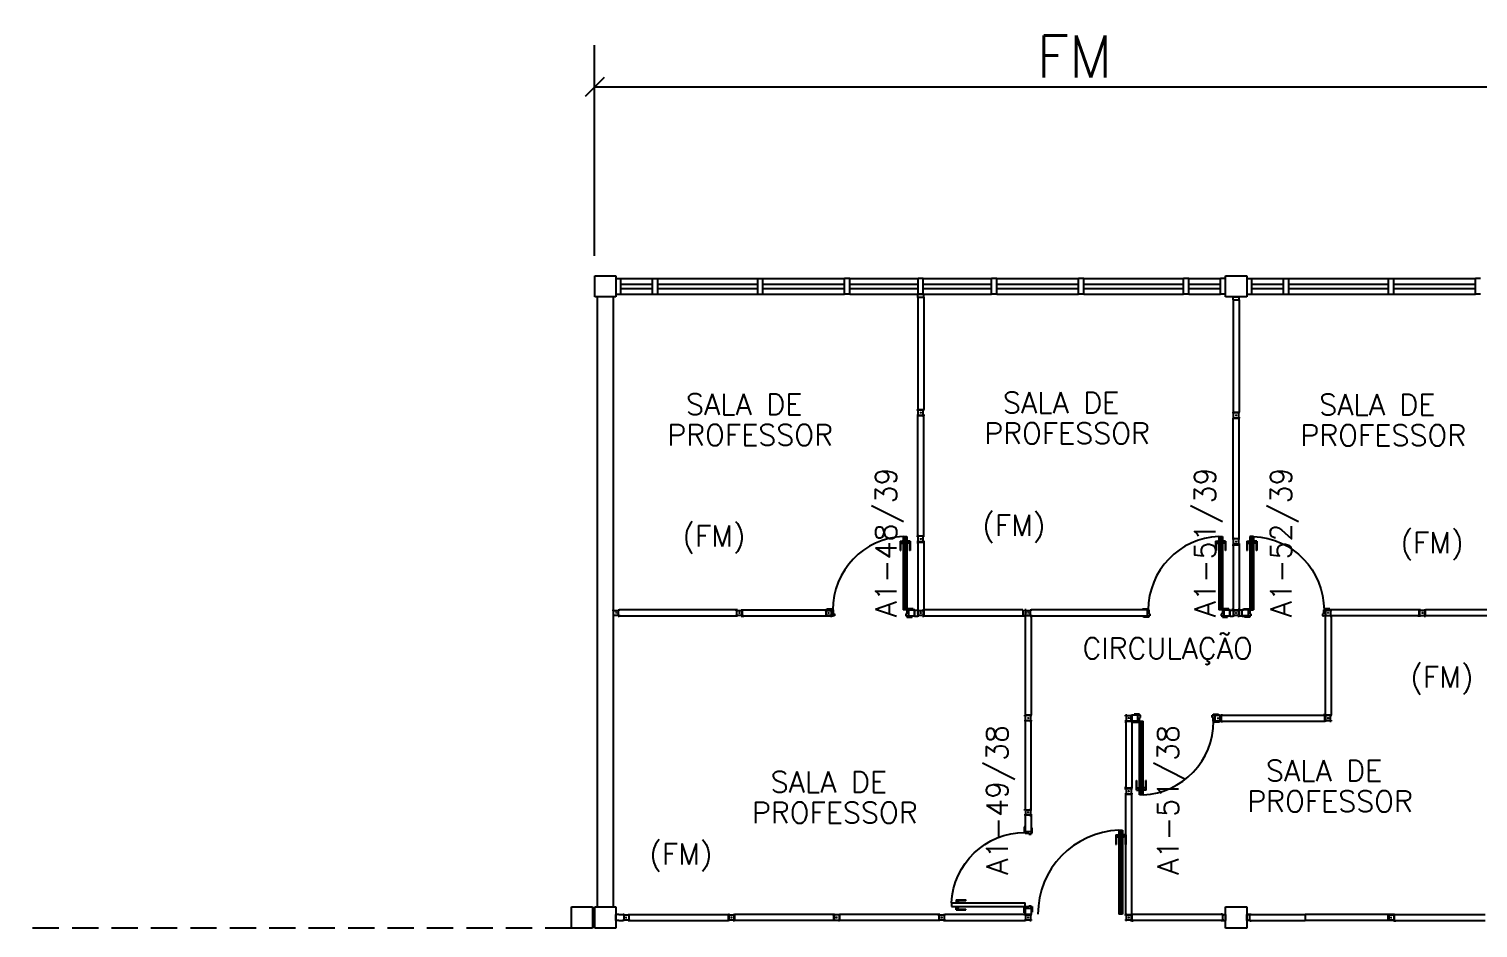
# Model space of a CAD drawing. Header units: millimetres. Extents: x 4436 to 4619, y 1272 to 1428.
# Drawn here: x 4475.54 to 4489.32, y 1307.7 to 1316.25 of the extents above; entities that cross this region are included whole.
import ezdxf

# ---------------------------------------------------------------- set-up
doc = ezdxf.new("R2010")
doc.units = ezdxf.units.MM
doc.linetypes.add('HIDDEN', pattern=[0.375, 0.25, -0.125])
for name, color, linetype in [('ALV', 2, 'Continuous'), ('ALVV', 1, 'Continuous'), ('DIV', 2, 'Continuous'), ('DIV2', 2, 'Continuous'), ('DIVC', 2, 'Continuous'), ('ENDEREÇO', 2, 'Continuous'), ('ESTR', 3, 'Continuous'), ('JANELA', 1, 'Continuous'), ('MACANETA', 2, 'Continuous'), ('PORTA', 2, 'Continuous'), ('PROJ', 1, 'HIDDEN'), ('TEXTO', 2, 'Continuous'), ('TXT CENTRO DE CUSTO', 2, 'Continuous')]:
    doc.layers.add(name, color=color, linetype=linetype)
doc.styles.add('1-200', font='simplex.shx', dxfattribs={"height": 0.4})
doc.styles.add('UNB1-100', font='simplex.shx', dxfattribs={"height": 0.2})
doc.dimstyles.new('1-200', dxfattribs={"dimtxt": 0.4, "dimasz": 0.18, "dimexe": 0.4, "dimexo": 0.2, "dimgap": 0.09, "dimtad": 1, "dimdec": 4, "dimzin": 0, "dimdsep": 46, "dimtxsty": '1-200', "dimblk": 'OBLIQUE', "dimcen": 0.09, "dimclrd": 1, "dimclre": 1, "dimclrt": 256, "dimadec": 0, "dimazin": 0, "dimtfac": 1, "dimtdec": 4, "dimtix": 1, "dimtofl": 0, "dimtmove": 0, "dimatfit": 3, "dimldrblk": 'OBLIQUE', "dimfxl": 0.18, "dimtolj": 1, "dimtzin": 0, "dimarcsym": 0})

# ---------------------------------------------------------------- blocks, each defined once
blk = doc.blocks.new('IMTT')
for p, q in [((-0.005, 0), (0.005, 0)), ((0.029, 0.029), (0, 0.029)), ((0, -0.028), (0, 0.029)), ((0.029, -0.028), (0, -0.028))]:
    blk.add_line(p, q)
blk = doc.blocks.new('DOOR70')
at = {"layer": 'MACANETA', "color": 1}
for p, q in [((-0.015, -0.565), (-0.01, -0.565)), ((-0.015, -0.655), (-0.015, -0.565)), ((-0.015, -0.655), (0.012, -0.655)), ((-0.01, -0.655), (-0.01, -0.565)), ((-0.01, -0.635), (0.012, -0.635)), ((0.012, -0.663), (0.012, -0.628)), ((0.012, -0.628), (0.015, -0.628)), ((0.012, -0.663), (0.015, -0.663)), ((0.053, -0.628), (0.05, -0.628)), ((0.053, -0.663), (0.05, -0.663)), ((0.053, -0.663), (0.053, -0.628)), ((0.075, -0.635), (0.053, -0.635)), ((0.08, -0.655), (0.053, -0.655)), ((0.08, -0.565), (0.075, -0.565)), ((0.075, -0.655), (0.075, -0.565)), ((0.08, -0.655), (0.08, -0.565))]:
    blk.add_line(p, q, dxfattribs=at)
at = {"layer": 'PORTA'}
for p, q in [((0.015, -0.7), (0.015, 0)), ((0.015, 0), (0.05, 0)), ((0.05, -0.7), (0.05, 0)), ((0.05, -0.7), (0.015, -0.7))]:
    blk.add_line(p, q, dxfattribs=at)
at = {"layer": 'PORTA', "color": 1}
blk.add_arc((0.02, 0), 0.7, 272.4563, 0, dxfattribs=at)
blk = doc.blocks.new('DOOR80')
at = {"layer": 'MACANETA', "color": 1}
for p, q in [((-0.015, -0.665), (-0.01, -0.665)), ((-0.015, -0.755), (-0.015, -0.665)), ((-0.01, -0.755), (-0.01, -0.665)), ((0.08, -0.665), (0.075, -0.665)), ((0.075, -0.755), (0.075, -0.665)), ((0.08, -0.755), (0.08, -0.665)), ((-0.015, -0.755), (0.012, -0.755)), ((-0.01, -0.735), (0.012, -0.735)), ((0.012, -0.763), (0.012, -0.728)), ((0.012, -0.728), (0.015, -0.728)), ((0.012, -0.763), (0.015, -0.763)), ((0.053, -0.728), (0.05, -0.728)), ((0.053, -0.763), (0.05, -0.763)), ((0.053, -0.763), (0.053, -0.728)), ((0.075, -0.735), (0.053, -0.735)), ((0.08, -0.755), (0.053, -0.755))]:
    blk.add_line(p, q, dxfattribs=at)
at = {"layer": 'PORTA'}
for p, q in [((0.015, -0.8), (0.015, 0)), ((0.015, 0), (0.05, 0)), ((0.05, -0.8), (0.05, 0)), ((0.05, -0.8), (0.015, -0.8))]:
    blk.add_line(p, q, dxfattribs=at)
at = {"layer": 'PORTA', "color": 1}
blk.add_arc((0.02, 0), 0.8, 272.1491, 0, dxfattribs=at)
blk = doc.blocks.new('DIV12')
for p, q in [((-0.0051, 0), (0.0051, 0)), ((0, -0.0051), (0, 0.0051)), ((0.0285, 0.0285), (1.1715, 0.0285)), ((0.0285, -0.0285), (0.0285, 0.0285)), ((1.1715, -0.0285), (1.1715, 0.0285)), ((1.1949, 0), (1.2051, 0)), ((1.2, -0.0051), (1.2, 0.0051)), ((0.0285, -0.0285), (1.1715, -0.0285))]:
    blk.add_line(p, q)
blk = doc.blocks.new('DIV10')
for p, q in [((-0.0051, 0), (0.0051, 0)), ((0, -0.0051), (0, 0.0051)), ((0.0285, 0.0285), (0.9715, 0.0285)), ((0.0285, -0.0285), (0.0285, 0.0285)), ((0.9715, -0.0285), (0.9715, 0.0285)), ((0.9949, 0), (1.0051, 0)), ((1, -0.0051), (1, 0.0051)), ((0.0285, -0.0285), (0.9715, -0.0285))]:
    blk.add_line(p, q)
blk = doc.blocks.new('MTT')
for p, q in [((-0.029, 0.018), (-0.029, 0.029)), ((-0.019, 0.029), (-0.029, 0.029)), ((-0.024, 0.018), (-0.029, 0.018)), ((-0.024, 0.018), (-0.024, -0.019)), ((-0.019, 0.024), (-0.019, 0.029)), ((-0.019, 0.024), (0.018, 0.024)), ((-0.005, 0), (0.005, 0)), ((0, -0.005), (0, 0.005)), ((0.018, 0.024), (0.018, 0.029)), ((0.018, 0.029), (0.029, 0.029)), ((0.024, 0.018), (0.029, 0.018)), ((0.024, 0.018), (0.024, -0.019)), ((0.029, 0.018), (0.029, 0.029)), ((-0.029, -0.019), (-0.024, -0.019)), ((-0.029, -0.019), (-0.029, -0.029)), ((-0.019, -0.029), (-0.029, -0.029)), ((0.018, -0.024), (-0.019, -0.024)), ((-0.019, -0.024), (-0.019, -0.029)), ((0.018, -0.024), (0.018, -0.029)), ((0.018, -0.029), (0.029, -0.029)), ((0.029, -0.019), (0.024, -0.019)), ((0.029, -0.019), (0.029, -0.029))]:
    blk.add_line(p, q)
blk = doc.blocks.new('DIV11')
blk.add_blockref('DIV10', (0, 0))
blk = doc.blocks.new('DIV123')
for p, q in [((0.0051, 1.125), (-0.0051, 1.125)), ((0, 1.1199), (0, 1.1301)), ((-0.0285, 0.0285), (-0.0285, 1.0965)), ((0.0285, 1.0965), (-0.0285, 1.0965)), ((0.0285, 0.0285), (0.0285, 1.0965)), ((0.0285, 0.0285), (-0.0285, 0.0285)), ((0.0051, 0), (-0.0051, 0)), ((0, -0.0051), (0, 0.0051))]:
    blk.add_line(p, q)
blk = doc.blocks.new('PD10')
at = {"layer": 'ALVV', "color": 2}
for p, q in [((-1.005, 0), (-0.995, 0)), ((-1, -0.005), (-1, 0.005)), ((-0.972, -0.029), (-0.972, 0.028)), ((-0.972, 0.028), (-0.817, 0.028)), ((-0.863, 0.038), (-0.813, 0.038)), ((-0.863, 0.028), (-0.863, 0.038)), ((-0.817, 0.028), (-0.813, 0.028)), ((-0.817, 0.028), (-0.817, -0.029)), ((-0.813, 0.038), (-0.813, 0.028)), ((-0.813, 0.028), (-0.803, 0.028)), ((-0.803, 0.028), (-0.803, -0.007)), ((-0.103, 0.028), (-0.103, -0.007)), ((-0.093, 0.028), (-0.103, 0.028)), ((-0.093, 0.038), (-0.093, 0.028)), ((-0.043, 0.038), (-0.093, 0.038)), ((-0.088, 0.028), (-0.093, 0.028)), ((-0.088, 0.028), (-0.029, 0.028)), ((-0.088, 0.028), (-0.088, -0.029)), ((-0.043, 0.028), (-0.043, 0.038)), ((-0.029, -0.029), (-0.029, 0.028)), ((-0.005, 0), (0.005, 0)), ((0, -0.005), (0, 0.005)), ((-0.972, -0.029), (-0.817, -0.029)), ((-0.852, -0.039), (-0.852, -0.029)), ((-0.803, -0.039), (-0.852, -0.039)), ((-0.817, -0.029), (-0.803, -0.029)), ((-0.803, -0.007), (-0.792, -0.007)), ((-0.803, -0.029), (-0.803, -0.039)), ((-0.792, -0.029), (-0.803, -0.029)), ((-0.792, -0.007), (-0.792, -0.029)), ((-0.112, -0.007), (-0.112, -0.029)), ((-0.103, -0.007), (-0.112, -0.007)), ((-0.112, -0.029), (-0.103, -0.029)), ((-0.088, -0.029), (-0.103, -0.029)), ((-0.103, -0.029), (-0.103, -0.039)), ((-0.103, -0.039), (-0.052, -0.039)), ((-0.088, -0.029), (-0.029, -0.029)), ((-0.052, -0.039), (-0.052, -0.029))]:
    blk.add_line(p, q, dxfattribs=at)
at = {"layer": 'ALVV', "rotation": 180.0000000051447}
blk.add_blockref('DOOR70', (-0.088, 0.028), dxfattribs=at)
blk = doc.blocks.new('_Oblique')
at = {"color": 0, "linetype": 'ByBlock', "lineweight": -2}
blk.add_line((-0.5, -0.5), (0.5, 0.5), dxfattribs=at)
blk = doc.blocks.new('*D68')
at = {"layer": 'DEFPOINTS', "color": 0, "transparency": 16777216}
for p in [(4480.924, 1315.693), (4480.924, 1313.888), (4490.049, 1313.888)]:
    blk.add_point(p, dxfattribs=at)
at = {"layer": 'TXT CENTRO DE CUSTO', "color": 1, "lineweight": -2, "transparency": 16777216}
for p, q in [((4480.924, 1314.088), (4480.924, 1316.093)), ((4490.049, 1314.088), (4490.049, 1316.093)), ((4490.049, 1315.693), (4480.924, 1315.693))]:
    blk.add_line(p, q, dxfattribs=at)
at = {"layer": 'TXT CENTRO DE CUSTO', "color": 1, "lineweight": -2, "transparency": 16777216, "xscale": 0.18, "yscale": 0.18, "zscale": 0.18, "rotation": 180}
blk.add_blockref('_Oblique', (4480.924, 1315.693), dxfattribs=at)
at = {"layer": 'TXT CENTRO DE CUSTO', "color": 1, "lineweight": -2, "transparency": 16777216, "xscale": 0.18, "yscale": 0.18, "zscale": 0.18}
blk.add_blockref('_Oblique', (4490.049, 1315.693), dxfattribs=at)
at = {"layer": 'TXT CENTRO DE CUSTO', "transparency": 16777216, "insert": (4485.487, 1315.983), "char_height": 0.4, "attachment_point": 5, "style": '1-200'}
blk.add_mtext('\\A1;FM', dxfattribs=at)

msp = doc.modelspace()

# ---------------------------------------------------------------- linework, layer by layer
at = {"layer": 'ALV'}
for p, q in [((4481.12441, 1313.87345), (4481.17441, 1313.87345)), ((4481.17441, 1313.72345), (4481.17441, 1313.87345)), ((4481.47441, 1313.87345), (4481.52441, 1313.87345)), ((4481.47441, 1313.72345), (4481.47441, 1313.87345)), ((4481.52441, 1313.72345), (4481.52441, 1313.87345)), ((4482.47441, 1313.87345), (4482.52441, 1313.87345)), ((4482.47441, 1313.72345), (4482.47441, 1313.87345)), ((4482.52441, 1313.72345), (4482.52441, 1313.87345)), ((4483.34941, 1313.87345), (4483.29941, 1313.87345)), ((4483.29941, 1313.72345), (4483.29941, 1313.87345)), ((4483.34941, 1313.72345), (4483.34941, 1313.87345)), ((4484.04941, 1313.87345), (4483.99941, 1313.87345)), ((4483.99941, 1313.72345), (4483.99941, 1313.87345)), ((4484.04941, 1313.72345), (4484.04941, 1313.87345)), ((4484.74941, 1313.87345), (4484.69941, 1313.87345)), ((4484.69941, 1313.72345), (4484.69941, 1313.87345)), ((4484.74941, 1313.72345), (4484.74941, 1313.87345)), ((4485.57441, 1313.87345), (4485.52441, 1313.87345)), ((4485.52441, 1313.72345), (4485.52441, 1313.87345)), ((4485.57441, 1313.72345), (4485.57441, 1313.87345)), ((4486.57441, 1313.87345), (4486.52441, 1313.87345)), ((4486.52441, 1313.72345), (4486.52441, 1313.87345)), ((4486.57441, 1313.72345), (4486.57441, 1313.87345)), ((4486.92441, 1313.87345), (4486.87441, 1313.87345)), ((4486.87441, 1313.72345), (4486.87441, 1313.87345)), ((4487.12441, 1313.87345), (4487.17441, 1313.87345)), ((4487.17441, 1313.72345), (4487.17441, 1313.87345)), ((4487.47441, 1313.87345), (4487.52441, 1313.87345)), ((4487.47441, 1313.72345), (4487.47441, 1313.87345)), ((4487.52441, 1313.72345), (4487.52441, 1313.87345)), ((4488.47441, 1313.87345), (4488.52441, 1313.87345)), ((4488.47441, 1313.72345), (4488.47441, 1313.87345)), ((4488.52441, 1313.72345), (4488.52441, 1313.87345)), ((4489.34941, 1313.87345), (4489.29941, 1313.87345)), ((4489.29941, 1313.72345), (4489.29941, 1313.87345)), ((4480.94941, 1313.68845), (4480.94941, 1307.89845)), ((4481.09941, 1313.68845), (4481.09941, 1307.89845)), ((4481.12441, 1313.72345), (4481.17441, 1313.72345)), ((4481.47441, 1313.72345), (4481.52441, 1313.72345)), ((4482.47441, 1313.72345), (4482.52441, 1313.72345)), ((4483.34941, 1313.72345), (4483.29941, 1313.72345)), ((4484.04941, 1313.72345), (4483.99941, 1313.72345)), ((4484.74941, 1313.72345), (4484.69941, 1313.72345)), ((4485.57441, 1313.72345), (4485.52441, 1313.72345)), ((4486.57441, 1313.72345), (4486.52441, 1313.72345)), ((4486.92441, 1313.72345), (4486.87441, 1313.72345)), ((4487.12441, 1313.72345), (4487.17441, 1313.72345)), ((4487.47441, 1313.72345), (4487.52441, 1313.72345)), ((4488.47441, 1313.72345), (4488.52441, 1313.72345)), ((4488.49431, 1313.72345), (4488.50451, 1313.72345)), ((4488.49941, 1313.72855), (4488.49941, 1313.71835)), ((4489.34941, 1313.72345), (4489.29941, 1313.72345))]:
    msp.add_line(p, q, dxfattribs=at)
at = {"layer": 'DIV'}
for p, q in [((4483.8759, 1311.42195), (4483.8759, 1310.72195)), ((4486.87587, 1311.42195), (4486.87587, 1310.72195)), ((4487.17238, 1310.72195), (4487.17238, 1311.42195)), ((4486.99339, 1311.34488), (4487.00539, 1311.34488)), ((4486.99339, 1311.34488), (4486.99339, 1311.3305)), ((4486.99539, 1311.3305), (4486.99339, 1311.3305)), ((4486.99539, 1311.34288), (4486.99539, 1310.72388)), ((4486.99539, 1311.34288), (4487.05239, 1311.34288)), ((4487.00739, 1311.34988), (4487.00539, 1311.34988)), ((4487.00539, 1311.34988), (4487.00539, 1311.34488)), ((4487.00739, 1311.34988), (4487.00739, 1311.34488)), ((4487.00739, 1311.34488), (4487.04039, 1311.34488)), ((4487.01879, 1311.37338), (4487.02899, 1311.37338)), ((4487.02389, 1311.36828), (4487.02389, 1311.37848)), ((4487.04239, 1311.34988), (4487.04039, 1311.34988)), ((4487.04039, 1311.34988), (4487.04039, 1311.34488)), ((4487.04239, 1311.34988), (4487.04239, 1311.34488)), ((4487.04239, 1311.34488), (4487.05439, 1311.34488)), ((4487.05239, 1311.34288), (4487.05239, 1310.72388)), ((4487.05439, 1311.3305), (4487.05239, 1311.3305)), ((4487.05439, 1311.34488), (4487.05439, 1311.3305)), ((4486.12266, 1309.66493), (4486.12266, 1308.96492)), ((4485.92703, 1308.62895), (4485.92703, 1307.82895))]:
    msp.add_line(p, q, dxfattribs=at)
at = {"layer": 'DIV2'}
for p, q in [((4483.99391, 1311.37001), (4484.00591, 1311.37001)), ((4483.99391, 1311.37001), (4483.99391, 1311.35563)), ((4483.99591, 1311.35563), (4483.99391, 1311.35563)), ((4483.99591, 1311.36801), (4483.99591, 1310.72201)), ((4483.99591, 1311.36801), (4484.05291, 1311.36801)), ((4484.00791, 1311.37501), (4484.00591, 1311.37501)), ((4484.00591, 1311.37501), (4484.00591, 1311.37001)), ((4484.00791, 1311.37501), (4484.00791, 1311.37001)), ((4484.00791, 1311.37001), (4484.04091, 1311.37001)), ((4484.01931, 1311.39851), (4484.02951, 1311.39851)), ((4484.02441, 1311.39341), (4484.02441, 1311.40361)), ((4484.04291, 1311.37501), (4484.04091, 1311.37501)), ((4484.04091, 1311.37501), (4484.04091, 1311.37001)), ((4484.04291, 1311.37501), (4484.04291, 1311.37001)), ((4484.04291, 1311.37001), (4484.05491, 1311.37001)), ((4484.05291, 1311.36801), (4484.05291, 1310.72201)), ((4484.05491, 1311.35563), (4484.05291, 1311.35563)), ((4484.05491, 1311.37001), (4484.05491, 1311.35563)), ((4482.3284, 1310.71195), (4482.3284, 1310.72395)), ((4482.3284, 1310.72395), (4482.34278, 1310.72395)), ((4482.34278, 1310.72395), (4482.34278, 1310.72195)), ((4483.1334, 1310.72195), (4483.1334, 1310.73195)), ((4483.1334, 1310.73195), (4483.1834, 1310.73195)), ((4483.1834, 1310.73195), (4483.1834, 1310.72195)), ((4483.9534, 1310.73195), (4483.9034, 1310.73195)), ((4483.9034, 1310.73195), (4483.9034, 1310.72195)), ((4483.9674, 1310.72395), (4483.95302, 1310.72395)), ((4483.95302, 1310.72395), (4483.95302, 1310.72195)), ((4483.9534, 1310.72195), (4483.9534, 1310.73195)), ((4483.9674, 1310.71195), (4483.9674, 1310.72395)), ((4486.13337, 1310.73195), (4486.18337, 1310.73195)), ((4486.13337, 1310.72195), (4486.13337, 1310.73195)), ((4486.18337, 1310.73195), (4486.18337, 1310.72195)), ((4486.90337, 1310.73195), (4486.90337, 1310.72195)), ((4486.95337, 1310.73195), (4486.90337, 1310.73195)), ((4486.95299, 1310.72395), (4486.95299, 1310.72195)), ((4486.96737, 1310.72395), (4486.95299, 1310.72395)), ((4486.95337, 1310.72195), (4486.95337, 1310.73195)), ((4486.96737, 1310.71195), (4486.96737, 1310.72395)), ((4486.99339, 1310.72188), (4486.99339, 1310.73626)), ((4486.99539, 1310.73626), (4486.99339, 1310.73626)), ((4486.99539, 1310.72388), (4487.05239, 1310.72388)), ((4487.05439, 1310.73626), (4487.05239, 1310.73626)), ((4487.05439, 1310.72188), (4487.05439, 1310.73626)), ((4487.08088, 1310.72395), (4487.09526, 1310.72395)), ((4487.08088, 1310.71195), (4487.08088, 1310.72395)), ((4487.09488, 1310.73195), (4487.14488, 1310.73195)), ((4487.09488, 1310.72195), (4487.09488, 1310.73195)), ((4487.09526, 1310.72395), (4487.09526, 1310.72195)), ((4487.14488, 1310.73195), (4487.14488, 1310.72195)), ((4487.86488, 1310.73195), (4487.86488, 1310.72195)), ((4487.91488, 1310.73195), (4487.86488, 1310.73195)), ((4487.91488, 1310.72195), (4487.91488, 1310.73195)), ((4488.76681, 1310.72395), (4488.75243, 1310.72395)), ((4488.75243, 1310.72395), (4488.75243, 1310.72195)), ((4488.76681, 1310.71195), (4488.76681, 1310.72395)), ((4482.27091, 1310.72195), (4481.15641, 1310.72195)), ((4481.15641, 1310.66495), (4482.27091, 1310.66495)), ((4482.2948, 1310.69345), (4482.305, 1310.69345)), ((4482.2999, 1310.68835), (4482.2999, 1310.69855)), ((4482.3234, 1310.71195), (4482.3234, 1310.70995)), ((4482.3234, 1310.71195), (4482.3284, 1310.71195)), ((4482.3234, 1310.70995), (4482.3284, 1310.70995)), ((4482.3234, 1310.67695), (4482.3234, 1310.67495)), ((4482.3234, 1310.67695), (4482.3284, 1310.67695)), ((4482.3234, 1310.67495), (4482.3284, 1310.67495)), ((4482.3284, 1310.67695), (4482.3284, 1310.70995)), ((4482.3284, 1310.66295), (4482.3284, 1310.67495)), ((4482.3284, 1310.66295), (4482.34278, 1310.66295)), ((4482.3304, 1310.72195), (4483.1784, 1310.72195)), ((4482.3304, 1310.66495), (4482.3304, 1310.72195)), ((4482.3304, 1310.66495), (4483.1784, 1310.66495)), ((4482.34278, 1310.66495), (4482.34278, 1310.66295)), ((4483.12144, 1310.71193), (4483.12144, 1310.67493)), ((4483.1784, 1310.72195), (4483.1784, 1310.66495)), ((4483.1784, 1310.72195), (4483.1834, 1310.72195)), ((4483.1784, 1310.66495), (4483.1934, 1310.66495)), ((4483.1834, 1310.72195), (4483.1934, 1310.72195)), ((4483.1934, 1310.72195), (4483.1934, 1310.68695)), ((4483.1934, 1310.68695), (4483.2034, 1310.68695)), ((4483.2034, 1310.66495), (4483.1934, 1310.66495)), ((4483.2034, 1310.68695), (4483.2034, 1310.66495)), ((4483.8934, 1310.68695), (4483.8834, 1310.68695)), ((4483.8834, 1310.68695), (4483.8834, 1310.66495)), ((4483.8834, 1310.66495), (4483.8934, 1310.66495)), ((4483.9034, 1310.72195), (4483.8934, 1310.72195)), ((4483.8934, 1310.72195), (4483.8934, 1310.68695)), ((4483.8934, 1310.66495), (4483.8934, 1310.65495)), ((4483.9084, 1310.66495), (4483.8934, 1310.66495)), ((4483.8934, 1310.65495), (4483.9434, 1310.65495)), ((4483.9084, 1310.72195), (4483.9034, 1310.72195)), ((4483.9084, 1310.72195), (4483.9084, 1310.66495)), ((4483.9084, 1310.72195), (4483.9654, 1310.72195)), ((4483.9084, 1310.66495), (4483.9654, 1310.66495)), ((4483.9434, 1310.65495), (4483.9434, 1310.66495)), ((4483.95302, 1310.66495), (4483.95302, 1310.66295)), ((4483.9674, 1310.66295), (4483.95302, 1310.66295)), ((4483.9654, 1310.66495), (4483.9654, 1310.72195)), ((4483.9724, 1310.71195), (4483.9674, 1310.71195)), ((4483.9674, 1310.67695), (4483.9674, 1310.70995)), ((4483.9724, 1310.70995), (4483.9674, 1310.70995)), ((4483.9724, 1310.67695), (4483.9674, 1310.67695)), ((4483.9674, 1310.66295), (4483.9674, 1310.67495)), ((4483.9724, 1310.67495), (4483.9674, 1310.67495)), ((4483.9724, 1310.71195), (4483.9724, 1310.70995)), ((4483.9724, 1310.67695), (4483.9724, 1310.67495)), ((4483.9908, 1310.69345), (4484.001, 1310.69345)), ((4483.9959, 1310.68835), (4483.9959, 1310.69855)), ((4484.01931, 1310.69351), (4484.02951, 1310.69351)), ((4484.01931, 1310.69345), (4484.02951, 1310.69345)), ((4484.02951, 1310.69345), (4484.01931, 1310.69345)), ((4484.02441, 1310.69861), (4484.02441, 1310.68841)), ((4484.02441, 1310.68835), (4484.02441, 1310.69855)), ((4484.02441, 1310.69855), (4484.02441, 1310.68835)), ((4484.99591, 1310.72195), (4484.05291, 1310.72195)), ((4484.05291, 1310.72195), (4484.05291, 1310.66495)), ((4484.05291, 1310.66501), (4485.01691, 1310.66501)), ((4484.99591, 1310.72195), (4484.99591, 1310.66495)), ((4485.02951, 1310.69345), (4485.01931, 1310.69345)), ((4485.02441, 1310.69855), (4485.02441, 1310.68835)), ((4486.17837, 1310.72195), (4485.07391, 1310.72195)), ((4485.07391, 1310.66493), (4486.17837, 1310.66493)), ((4486.14337, 1310.65495), (4486.14337, 1310.66495)), ((4486.19337, 1310.65495), (4486.14337, 1310.65495)), ((4486.17837, 1310.72195), (4486.18337, 1310.72195)), ((4486.17837, 1310.72195), (4486.17837, 1310.66495)), ((4486.17837, 1310.66495), (4486.19337, 1310.66495)), ((4486.18337, 1310.72195), (4486.19337, 1310.72195)), ((4486.19337, 1310.72195), (4486.19337, 1310.68695)), ((4486.19337, 1310.68695), (4486.20337, 1310.68695)), ((4486.19337, 1310.66495), (4486.19337, 1310.65495)), ((4486.20337, 1310.66495), (4486.19337, 1310.66495)), ((4486.20337, 1310.68695), (4486.20337, 1310.66495)), ((4486.88337, 1310.68695), (4486.88337, 1310.66495)), ((4486.89337, 1310.68695), (4486.88337, 1310.68695)), ((4486.88337, 1310.66495), (4486.89337, 1310.66495)), ((4486.89337, 1310.72195), (4486.89337, 1310.68695)), ((4486.90337, 1310.72195), (4486.89337, 1310.72195)), ((4486.90837, 1310.66495), (4486.89337, 1310.66495)), ((4486.89337, 1310.66495), (4486.89337, 1310.65495)), ((4486.89337, 1310.65495), (4486.94337, 1310.65495)), ((4486.90837, 1310.72195), (4486.90337, 1310.72195)), ((4486.90837, 1310.72195), (4486.96537, 1310.72195)), ((4486.90837, 1310.72195), (4486.90837, 1310.66495)), ((4486.90837, 1310.66495), (4486.96537, 1310.66495)), ((4486.94337, 1310.65495), (4486.94337, 1310.66495)), ((4486.95299, 1310.66495), (4486.95299, 1310.66295)), ((4486.96737, 1310.66295), (4486.95299, 1310.66295)), ((4486.96537, 1310.66495), (4486.96537, 1310.72195)), ((4486.97237, 1310.71195), (4486.96737, 1310.71195)), ((4486.97237, 1310.70995), (4486.96737, 1310.70995)), ((4486.96737, 1310.67695), (4486.96737, 1310.70995)), ((4486.97237, 1310.67695), (4486.96737, 1310.67695)), ((4486.97237, 1310.67495), (4486.96737, 1310.67495)), ((4486.96737, 1310.66295), (4486.96737, 1310.67495)), ((4486.97237, 1310.71195), (4486.97237, 1310.70995)), ((4486.97237, 1310.67695), (4486.97237, 1310.67495)), ((4486.99339, 1310.72188), (4487.00539, 1310.72188)), ((4487.00539, 1310.71688), (4487.00539, 1310.72188)), ((4487.00739, 1310.71688), (4487.00539, 1310.71688)), ((4487.00739, 1310.71688), (4487.00739, 1310.72188)), ((4487.00739, 1310.72188), (4487.04039, 1310.72188)), ((4487.01879, 1310.69338), (4487.02899, 1310.69338)), ((4487.02389, 1310.69848), (4487.02389, 1310.68828)), ((4487.04039, 1310.71688), (4487.04039, 1310.72188)), ((4487.04239, 1310.71688), (4487.04039, 1310.71688)), ((4487.04239, 1310.71688), (4487.04239, 1310.72188)), ((4487.04239, 1310.72188), (4487.05439, 1310.72188)), ((4487.07588, 1310.71195), (4487.08088, 1310.71195)), ((4487.07588, 1310.71195), (4487.07588, 1310.70995)), ((4487.07588, 1310.70995), (4487.08088, 1310.70995)), ((4487.07588, 1310.67695), (4487.08088, 1310.67695)), ((4487.07588, 1310.67695), (4487.07588, 1310.67495)), ((4487.07588, 1310.67495), (4487.08088, 1310.67495)), ((4487.08088, 1310.67695), (4487.08088, 1310.70995)), ((4487.08088, 1310.66295), (4487.08088, 1310.67495)), ((4487.08088, 1310.66295), (4487.09526, 1310.66295)), ((4487.13988, 1310.72195), (4487.08288, 1310.72195)), ((4487.08288, 1310.66495), (4487.08288, 1310.72195)), ((4487.13988, 1310.66495), (4487.08288, 1310.66495)), ((4487.09526, 1310.66495), (4487.09526, 1310.66295)), ((4487.10488, 1310.65495), (4487.10488, 1310.66495)), ((4487.15488, 1310.65495), (4487.10488, 1310.65495)), ((4487.13988, 1310.72195), (4487.14488, 1310.72195)), ((4487.13988, 1310.72195), (4487.13988, 1310.66495)), ((4487.13988, 1310.66495), (4487.15488, 1310.66495)), ((4487.14488, 1310.72195), (4487.15488, 1310.72195)), ((4487.15488, 1310.72195), (4487.15488, 1310.68695)), ((4487.15488, 1310.68695), (4487.16488, 1310.68695)), ((4487.15488, 1310.66495), (4487.15488, 1310.65495)), ((4487.16488, 1310.66495), (4487.15488, 1310.66495)), ((4487.16488, 1310.68695), (4487.16488, 1310.66495)), ((4487.84488, 1310.68695), (4487.84488, 1310.66495)), ((4487.85488, 1310.68695), (4487.84488, 1310.68695)), ((4487.84488, 1310.66495), (4487.85488, 1310.66495)), ((4487.85488, 1310.72195), (4487.85488, 1310.68695)), ((4487.86488, 1310.72195), (4487.85488, 1310.72195)), ((4487.86988, 1310.66495), (4487.85488, 1310.66495)), ((4487.86988, 1310.72195), (4487.86488, 1310.72195)), ((4488.76481, 1310.72195), (4487.86988, 1310.72195)), ((4487.86988, 1310.72195), (4487.86988, 1310.66495)), ((4488.76481, 1310.66495), (4487.86988, 1310.66495)), ((4488.75243, 1310.66495), (4488.75243, 1310.66295)), ((4488.76681, 1310.66295), (4488.75243, 1310.66295)), ((4488.76481, 1310.66495), (4488.76481, 1310.72195)), ((4488.77181, 1310.71195), (4488.76681, 1310.71195)), ((4488.76681, 1310.67695), (4488.76681, 1310.70995)), ((4488.77181, 1310.70995), (4488.76681, 1310.70995)), ((4488.77181, 1310.67695), (4488.76681, 1310.67695)), ((4488.76681, 1310.66295), (4488.76681, 1310.67495)), ((4488.77181, 1310.67495), (4488.76681, 1310.67495)), ((4488.77181, 1310.71195), (4488.77181, 1310.70995)), ((4488.77181, 1310.67695), (4488.77181, 1310.67495)), ((4488.80041, 1310.69345), (4488.79021, 1310.69345)), ((4488.79531, 1310.68835), (4488.79531, 1310.69855)), ((4485.01691, 1309.66493), (4485.01691, 1308.82695)), ((4485.07391, 1308.82695), (4485.07391, 1309.66493)), ((4485.98416, 1309.66495), (4485.97216, 1309.66495)), ((4485.97216, 1309.66495), (4485.97216, 1309.65057)), ((4485.97216, 1309.65057), (4485.97416, 1309.65057)), ((4485.97416, 1309.66295), (4485.97416, 1309.02895)), ((4486.03116, 1309.66295), (4485.97416, 1309.66295)), ((4485.98416, 1309.66995), (4485.98616, 1309.66995)), ((4485.98416, 1309.66995), (4485.98416, 1309.66495)), ((4485.98616, 1309.66995), (4485.98616, 1309.66495)), ((4486.01916, 1309.66495), (4485.98616, 1309.66495)), ((4486.00776, 1309.69345), (4485.99756, 1309.69345)), ((4486.00776, 1309.69343), (4485.99756, 1309.69343)), ((4486.00266, 1309.68835), (4486.00266, 1309.69855)), ((4486.00266, 1309.69853), (4486.00266, 1309.68833)), ((4486.01916, 1309.66995), (4486.02116, 1309.66995)), ((4486.01916, 1309.66995), (4486.01916, 1309.66495)), ((4486.02116, 1309.66995), (4486.02116, 1309.66495)), ((4486.03316, 1309.66495), (4486.02116, 1309.66495)), ((4486.02616, 1309.71193), (4486.03116, 1309.71193)), ((4486.02616, 1309.70993), (4486.02616, 1309.71193)), ((4486.02616, 1309.70993), (4486.03116, 1309.70993)), ((4486.02616, 1309.67693), (4486.03116, 1309.67693)), ((4486.02616, 1309.67493), (4486.02616, 1309.67693)), ((4486.02616, 1309.67493), (4486.03116, 1309.67493)), ((4486.03116, 1309.72393), (4486.04554, 1309.72393)), ((4486.03116, 1309.72393), (4486.03116, 1309.71193)), ((4486.03116, 1309.70993), (4486.03116, 1309.67693)), ((4486.03116, 1309.67493), (4486.03116, 1309.66293)), ((4486.03116, 1309.66295), (4486.03116, 1309.02895)), ((4486.03116, 1309.66293), (4486.04554, 1309.66293)), ((4486.03116, 1309.65057), (4486.03316, 1309.65057)), ((4486.09016, 1309.72193), (4486.03316, 1309.72193)), ((4486.03316, 1309.72193), (4486.03316, 1309.66493)), ((4486.03316, 1309.66495), (4486.03316, 1309.65057)), ((4486.09016, 1309.66493), (4486.03316, 1309.66493)), ((4486.04516, 1309.66493), (4486.04516, 1309.65493)), ((4486.04516, 1309.65493), (4486.09516, 1309.65493)), ((4486.04554, 1309.72193), (4486.04554, 1309.72393)), ((4486.04554, 1309.66293), (4486.04554, 1309.66493)), ((4486.05516, 1309.73193), (4486.05516, 1309.72193)), ((4486.10516, 1309.73193), (4486.05516, 1309.73193)), ((4486.09016, 1309.72193), (4486.10516, 1309.72193)), ((4486.09016, 1309.66493), (4486.09016, 1309.72193)), ((4486.09016, 1309.66493), (4486.09516, 1309.66493)), ((4486.09516, 1309.66493), (4486.10516, 1309.66493)), ((4486.09516, 1309.65493), (4486.09516, 1309.66493)), ((4486.10516, 1309.72193), (4486.10516, 1309.73193)), ((4486.11516, 1309.72193), (4486.10516, 1309.72193)), ((4486.10516, 1309.69993), (4486.11516, 1309.69993)), ((4486.10516, 1309.66493), (4486.10516, 1309.69993)), ((4486.11516, 1309.69993), (4486.11516, 1309.72193)), ((4486.79516, 1309.72193), (4486.80516, 1309.72193)), ((4486.79516, 1309.69993), (4486.79516, 1309.72193)), ((4486.80516, 1309.69993), (4486.79516, 1309.69993)), ((4486.80516, 1309.73193), (4486.85516, 1309.73193)), ((4486.80516, 1309.72193), (4486.80516, 1309.73193)), ((4486.82016, 1309.72193), (4486.80516, 1309.72193)), ((4486.80516, 1309.66493), (4486.80516, 1309.69993)), ((4486.81516, 1309.66493), (4486.80516, 1309.66493)), ((4486.82016, 1309.66493), (4486.81516, 1309.66493)), ((4486.81516, 1309.65493), (4486.81516, 1309.66493)), ((4486.86516, 1309.65493), (4486.81516, 1309.65493)), ((4486.82016, 1309.66493), (4486.82016, 1309.72193)), ((4486.84804, 1309.69343), (4486.85824, 1309.69343)), ((4486.85314, 1309.68833), (4486.85314, 1309.69853)), ((4486.85516, 1309.73193), (4486.85516, 1309.72193)), ((4486.86516, 1309.66493), (4486.86516, 1309.65493)), ((4486.87664, 1309.71193), (4486.87664, 1309.70993)), ((4486.87664, 1309.71193), (4486.88164, 1309.71193)), ((4486.87664, 1309.70993), (4486.88164, 1309.70993)), ((4486.87664, 1309.67693), (4486.87664, 1309.67493)), ((4486.87664, 1309.67693), (4486.88164, 1309.67693)), ((4486.87664, 1309.67493), (4486.88164, 1309.67493)), ((4486.88164, 1309.71193), (4486.88164, 1309.72393)), ((4486.88164, 1309.72393), (4486.89602, 1309.72393)), ((4486.88164, 1309.67693), (4486.88164, 1309.70993)), ((4486.88164, 1309.66293), (4486.88164, 1309.67493)), ((4486.88164, 1309.66293), (4486.89602, 1309.66293)), ((4486.88364, 1309.72193), (4487.86764, 1309.72193)), ((4486.88364, 1309.66493), (4486.88364, 1309.72193)), ((4486.88364, 1309.66493), (4487.86764, 1309.66493)), ((4486.89602, 1309.72393), (4486.89602, 1309.72193)), ((4486.89602, 1309.66493), (4486.89602, 1309.66293)), ((4487.85526, 1309.72393), (4487.85526, 1309.72193)), ((4487.86964, 1309.72393), (4487.85526, 1309.72393)), ((4487.85526, 1309.66493), (4487.85526, 1309.66293)), ((4487.86964, 1309.66293), (4487.85526, 1309.66293)), ((4487.86764, 1309.66493), (4487.86764, 1309.72193)), ((4487.86964, 1309.71193), (4487.86964, 1309.72393)), ((4487.87464, 1309.71193), (4487.86964, 1309.71193)), ((4487.87464, 1309.70993), (4487.86964, 1309.70993)), ((4487.86964, 1309.67693), (4487.86964, 1309.70993)), ((4487.87464, 1309.67693), (4487.86964, 1309.67693)), ((4487.87464, 1309.67493), (4487.86964, 1309.67493)), ((4487.86964, 1309.66293), (4487.86964, 1309.67493)), ((4487.87464, 1309.71193), (4487.87464, 1309.70993)), ((4487.87464, 1309.67693), (4487.87464, 1309.67493)), ((4487.89304, 1309.69343), (4487.90324, 1309.69343)), ((4487.89814, 1309.68833), (4487.89814, 1309.69853)), ((4485.97216, 1309.04133), (4485.97416, 1309.04133)), ((4485.97216, 1309.02695), (4485.97216, 1309.04133)), ((4485.98416, 1309.02695), (4485.97216, 1309.02695)), ((4486.03116, 1309.02895), (4485.97416, 1309.02895)), ((4485.98416, 1309.02195), (4485.98416, 1309.02695)), ((4485.98416, 1309.02195), (4485.98616, 1309.02195)), ((4485.98616, 1309.02195), (4485.98616, 1309.02695)), ((4486.01916, 1309.02695), (4485.98616, 1309.02695)), ((4486.00776, 1308.99845), (4485.99756, 1308.99845)), ((4486.00266, 1309.00355), (4486.00266, 1308.99335)), ((4486.01916, 1309.02195), (4486.01916, 1309.02695)), ((4486.01916, 1309.02195), (4486.02116, 1309.02195)), ((4486.02116, 1309.02195), (4486.02116, 1309.02695)), ((4486.03316, 1309.02695), (4486.02116, 1309.02695)), ((4486.03116, 1309.04133), (4486.03316, 1309.04133)), ((4486.03316, 1309.02695), (4486.03316, 1309.04133)), ((4485.04541, 1308.80355), (4485.04541, 1308.79335)), ((4481.15291, 1307.82695), (4481.19591, 1307.82695)), ((4481.15291, 1307.76995), (4481.19591, 1307.76995)), ((4483.21931, 1307.79845), (4483.22951, 1307.79845)), ((4483.22441, 1307.80355), (4483.22441, 1307.79335)), ((4485.01691, 1307.82695), (4484.25291, 1307.82695)), ((4484.25291, 1307.76995), (4485.01691, 1307.76995)), ((4485.99731, 1307.79845), (4486.00751, 1307.79845)), ((4486.00751, 1307.79845), (4485.99731, 1307.79845)), ((4486.00241, 1307.79335), (4486.00241, 1307.80355)), ((4486.00241, 1307.80355), (4486.00241, 1307.79335)), ((4486.02591, 1307.81495), (4486.02591, 1307.81695)), ((4486.02591, 1307.81695), (4486.03091, 1307.81695)), ((4486.02591, 1307.81495), (4486.03091, 1307.81495)), ((4486.02591, 1307.77995), (4486.02591, 1307.78195)), ((4486.02591, 1307.78195), (4486.03091, 1307.78195)), ((4486.02591, 1307.77995), (4486.03091, 1307.77995)), ((4486.03091, 1307.82895), (4486.03091, 1307.81695)), ((4486.03091, 1307.82895), (4486.0453, 1307.82895)), ((4486.03091, 1307.81495), (4486.03091, 1307.78195)), ((4486.03091, 1307.77995), (4486.03091, 1307.76795)), ((4486.03091, 1307.76795), (4486.0453, 1307.76795)), ((4486.03291, 1307.82695), (4486.03291, 1307.76995)), ((4486.89391, 1307.82695), (4486.03291, 1307.82695)), ((4486.89391, 1307.76995), (4486.03291, 1307.76995)), ((4486.0453, 1307.82695), (4486.0453, 1307.82895)), ((4486.0453, 1307.76795), (4486.0453, 1307.76995)), ((4486.88153, 1307.82695), (4486.88153, 1307.82895)), ((4486.89591, 1307.82895), (4486.88153, 1307.82895)), ((4486.88153, 1307.76795), (4486.88153, 1307.76995)), ((4486.89591, 1307.76795), (4486.88153, 1307.76795)), ((4486.89391, 1307.82695), (4486.89391, 1307.76995)), ((4486.89591, 1307.82895), (4486.89591, 1307.81695)), ((4486.90091, 1307.81695), (4486.89591, 1307.81695)), ((4486.89591, 1307.81495), (4486.89591, 1307.78195)), ((4486.90091, 1307.81495), (4486.89591, 1307.81495)), ((4486.90091, 1307.78195), (4486.89591, 1307.78195)), ((4486.89591, 1307.77995), (4486.89591, 1307.76795)), ((4486.90091, 1307.77995), (4486.89591, 1307.77995)), ((4486.90091, 1307.81495), (4486.90091, 1307.81695)), ((4486.90091, 1307.77995), (4486.90091, 1307.78195)), ((4486.91931, 1307.79845), (4486.92951, 1307.79845)), ((4486.92441, 1307.80355), (4486.92441, 1307.79335)), ((4487.11931, 1307.79845), (4487.12951, 1307.79845)), ((4487.12441, 1307.79335), (4487.12441, 1307.80355)), ((4487.14791, 1307.81695), (4487.14791, 1307.81495)), ((4487.14791, 1307.81695), (4487.15291, 1307.81695)), ((4487.14791, 1307.81495), (4487.15291, 1307.81495)), ((4487.14791, 1307.78195), (4487.14791, 1307.77995)), ((4487.14791, 1307.78195), (4487.15291, 1307.78195)), ((4487.14791, 1307.77995), (4487.15291, 1307.77995)), ((4487.15291, 1307.81695), (4487.15291, 1307.82895)), ((4487.15291, 1307.82895), (4487.1673, 1307.82895)), ((4487.15291, 1307.78195), (4487.15291, 1307.81495)), ((4487.15291, 1307.76795), (4487.15291, 1307.77995)), ((4487.15291, 1307.76795), (4487.1673, 1307.76795)), ((4487.15491, 1307.82695), (4487.68191, 1307.82695)), ((4487.15491, 1307.76995), (4487.15491, 1307.82695)), ((4487.15491, 1307.76995), (4487.68191, 1307.76995)), ((4487.1673, 1307.82895), (4487.1673, 1307.82695)), ((4487.1673, 1307.76995), (4487.1673, 1307.76795)), ((4487.68191, 1307.82695), (4487.68191, 1307.76995)), ((4488.52991, 1307.82695), (4487.68191, 1307.82695)), ((4488.52991, 1307.76995), (4487.68191, 1307.76995)), ((4488.47091, 1307.78195), (4488.47091, 1307.81495)), ((4488.47591, 1307.78195), (4488.47091, 1307.78195)), ((4488.47591, 1307.77995), (4488.47091, 1307.77995)), ((4488.47591, 1307.78195), (4488.47591, 1307.77995)), ((4488.49941, 1307.79335), (4488.49941, 1307.80355)), ((4488.49941, 1307.79335), (4488.49941, 1307.80355)), ((4488.52291, 1307.78195), (4488.52291, 1307.77995)), ((4488.52291, 1307.78195), (4488.52791, 1307.78195)), ((4488.52291, 1307.77995), (4488.52791, 1307.77995)), ((4488.52791, 1307.78195), (4488.52791, 1307.81495)), ((4488.52791, 1307.76795), (4488.52791, 1307.77995)), ((4488.52791, 1307.76795), (4488.5423, 1307.76795)), ((4488.52991, 1307.76995), (4488.52991, 1307.82695)), ((4488.52991, 1307.82695), (4489.39391, 1307.82695)), ((4488.52991, 1307.76995), (4489.39391, 1307.76995)), ((4488.5423, 1307.76995), (4488.5423, 1307.76795))]:
    msp.add_line(p, q, dxfattribs=at)
at = {"layer": 'ESTR'}
for p, q in [((4480.92441, 1313.89845), (4481.12441, 1313.89845)), ((4480.92441, 1313.69845), (4480.92441, 1313.89845)), ((4481.12441, 1313.89845), (4481.12441, 1313.69845)), ((4486.92441, 1313.89845), (4487.12441, 1313.89845)), ((4486.92441, 1313.69845), (4486.92441, 1313.89845)), ((4487.12441, 1313.89845), (4487.12441, 1313.69845)), ((4481.12441, 1313.69845), (4480.92441, 1313.69845)), ((4487.12441, 1313.69845), (4486.92441, 1313.69845)), ((4480.70441, 1307.89845), (4480.90441, 1307.89845)), ((4480.70441, 1307.69845), (4480.70441, 1307.89845)), ((4480.90441, 1307.89845), (4480.90441, 1307.69845)), ((4480.92441, 1307.69845), (4480.92441, 1307.89845)), ((4480.92441, 1307.89845), (4481.12441, 1307.89845)), ((4481.12441, 1307.89845), (4481.12441, 1307.69845)), ((4486.92441, 1307.89845), (4487.12441, 1307.89845)), ((4486.92441, 1307.69845), (4486.92441, 1307.89845)), ((4487.12441, 1307.89845), (4487.12441, 1307.69845)), ((4480.90441, 1307.69845), (4480.70441, 1307.69845)), ((4481.12441, 1307.69845), (4480.92441, 1307.69845)), ((4487.12441, 1307.69845), (4486.92441, 1307.69845))]:
    msp.add_line(p, q, dxfattribs=at)
at = {"layer": 'JANELA', "color": 1}
for p, q in [((4481.17441, 1313.87345), (4481.47441, 1313.87345)), ((4481.17441, 1313.81845), (4481.47441, 1313.81845)), ((4481.17441, 1313.77845), (4481.47441, 1313.77845)), ((4481.52441, 1313.87345), (4482.47441, 1313.87345)), ((4481.52441, 1313.81845), (4482.47441, 1313.81845)), ((4481.52441, 1313.77845), (4482.47441, 1313.77845)), ((4482.52441, 1313.87345), (4483.29941, 1313.87345)), ((4482.52441, 1313.81845), (4483.29941, 1313.81845)), ((4482.52441, 1313.77845), (4483.29941, 1313.77845)), ((4483.34941, 1313.87345), (4483.99941, 1313.87345)), ((4483.34941, 1313.81845), (4483.99941, 1313.81845)), ((4483.34941, 1313.77845), (4483.99941, 1313.77845)), ((4484.04941, 1313.87345), (4484.69941, 1313.87345)), ((4484.04941, 1313.81845), (4484.69941, 1313.81845)), ((4484.04941, 1313.77845), (4484.69941, 1313.77845)), ((4484.74941, 1313.87345), (4485.52441, 1313.87345)), ((4484.74941, 1313.81845), (4485.52441, 1313.81845)), ((4484.74941, 1313.77845), (4485.52441, 1313.77845)), ((4485.57441, 1313.87345), (4486.52441, 1313.87345)), ((4485.57441, 1313.81845), (4486.52441, 1313.81845)), ((4485.57441, 1313.77845), (4486.52441, 1313.77845)), ((4486.57441, 1313.87345), (4486.87441, 1313.87345)), ((4486.57441, 1313.81845), (4486.87441, 1313.81845)), ((4486.57441, 1313.77845), (4486.87441, 1313.77845)), ((4487.17441, 1313.87345), (4487.47441, 1313.87345)), ((4487.17441, 1313.81845), (4487.47441, 1313.81845)), ((4487.17441, 1313.77845), (4487.47441, 1313.77845)), ((4487.52441, 1313.87345), (4488.47441, 1313.87345)), ((4487.52441, 1313.81845), (4488.47441, 1313.81845)), ((4487.52441, 1313.77845), (4488.47441, 1313.77845)), ((4488.52441, 1313.87345), (4489.29941, 1313.87345)), ((4488.52441, 1313.81845), (4489.29941, 1313.81845)), ((4488.52441, 1313.77845), (4489.29941, 1313.77845)), ((4481.17441, 1313.72345), (4481.47441, 1313.72345)), ((4481.52441, 1313.72345), (4482.47441, 1313.72345)), ((4482.52441, 1313.72345), (4483.29941, 1313.72345)), ((4483.34941, 1313.72345), (4483.99941, 1313.72345)), ((4484.04941, 1313.72345), (4484.69941, 1313.72345)), ((4484.74941, 1313.72345), (4485.52441, 1313.72345)), ((4485.57441, 1313.72345), (4486.52441, 1313.72345)), ((4486.57441, 1313.72345), (4486.87441, 1313.72345)), ((4487.17441, 1313.72345), (4487.47441, 1313.72345)), ((4487.52441, 1313.72345), (4488.47441, 1313.72345)), ((4488.52441, 1313.72345), (4489.29941, 1313.72345))]:
    msp.add_line(p, q, dxfattribs=at)
at = {"layer": 'PROJ'}
msp.add_line((4480.70441, 1307.69845), (4471.90441, 1307.69845), dxfattribs=at)

# ---------------------------------------------------------------- block references
at = {"layer": 'DIV', "xscale": -1}
for name, p, rotation in [('MTT', (4487.02441, 1311.37345), 180), ('PD10', (4485.04541, 1307.79845), 90)]:
    msp.add_blockref(name, p, dxfattribs=dict(at, rotation=rotation))
at = {"layer": 'DIV2'}
for name, p, rotation in [('DIV123', (4484.02441, 1313.72345), 180), ('IMTT', (4484.02441, 1313.72345), 270), ('DIV123', (4487.02441, 1313.69845), 180), ('IMTT', (4487.02441, 1313.69845), 270), ('DOOR70', (4483.9084, 1310.72195), 180.0000000051447), ('MTT', (4481.12791, 1310.69345), 180), ('MTT', (4482.29941, 1310.69345), 180), ('IMTT', (4483.9959, 1310.69345), 180), ('MTT', (4485.04541, 1310.69343), 180), ('IMTT', (4486.99587, 1310.69345), 180), ('MTT', (4485.04541, 1309.69343), 270), ('DIV10', (4483.22441, 1307.79845), 180), ('DIV10', (4484.22441, 1307.79845), 180), ('IMTT', (4486.92441, 1307.79845), 180)]:
    msp.add_blockref(name, p, dxfattribs=dict(at, rotation=rotation))
at = {"layer": 'DIV2', "xscale": -1}
for name, p, rotation in [('MTT', (4484.02441, 1312.59845), 180), ('DIV12', (4484.02441, 1311.39845), 270), ('MTT', (4487.02441, 1312.57345), 180), ('DIV12', (4487.02441, 1311.37345), 270), ('MTT', (4484.02441, 1311.39845), 180), ('DIV10', (4485.04541, 1310.69343), 90), ('IMTT', (4487.05238, 1310.69345), 180), ('DIV10', (4487.89814, 1310.69343), 90), ('MTT', (4488.79579, 1310.69345), 180), ('MTT', (4486.00266, 1309.69343), 90), ('MTT', (4486.84865, 1309.69343), 180), ('MTT', (4487.89814, 1309.69343), 270), ('DIV12', (4486.00266, 1307.79845), 270)]:
    msp.add_blockref(name, p, dxfattribs=dict(at, rotation=rotation))
at = {"layer": 'DIV2'}
for name, p in [('MTT', (4483.14994, 1310.69343)), ('MTT', (4484.02441, 1310.69351)), ('MTT', (4487.02389, 1310.69338)), ('MTT', (4485.04541, 1308.79845)), ('IMTT', (4481.12441, 1307.79845)), ('MTT', (4481.22441, 1307.79845)), ('DIV11', (4481.22441, 1307.79845)), ('MTT', (4482.22441, 1307.79845)), ('MTT', (4484.22441, 1307.79845)), ('MTT', (4485.04541, 1307.79845)), ('MTT', (4486.00266, 1307.79845)), ('IMTT', (4487.12441, 1307.79845)), ('MTT', (4488.49941, 1307.79845))]:
    msp.add_blockref(name, p, dxfattribs=at)
at = {"layer": 'DIV2', "xscale": -1}
for name, p in [('MTT', (4487.89814, 1310.69343)), ('DIV12', (4489.99579, 1310.69345)), ('MTT', (4486.00266, 1308.99845)), ('MTT', (4483.22441, 1307.79845))]:
    msp.add_blockref(name, p, dxfattribs=at)
at = {"layer": 'DIVC'}
for name, p, rotation in [('DOOR70', (4486.90837, 1310.72195), 180.0000000051447), ('DOOR80', (4485.95953, 1307.82895), 180)]:
    msp.add_blockref(name, p, dxfattribs=dict(at, rotation=rotation))
at = {"layer": 'DIVC', "xscale": -1, "rotation": 179.9999999948553}
msp.add_blockref('DOOR70', (4487.13988, 1310.72195), dxfattribs=at)
at = {"layer": 'DIVC'}
msp.add_blockref('DOOR70', (4486.09016, 1309.66493), dxfattribs=at)

# ---------------------------------------------------------------- texts
at = {"layer": 'ENDEREÇO', "style": 'UNB1-100'}
for s, p in [('A1-48/39', (4483.79391, 1310.65378)), ('A1-51/39', (4486.82938, 1310.65378)), ('A1-52/39', (4487.54992, 1310.65378)), ('A1-49/38', (4484.85173, 1308.20596)), ('A1-51/38', (4486.47678, 1308.20596))]:
    msp.add_text(s, height=0.2, rotation=90, dxfattribs=at).set_placement(p)
at = {"layer": 'TEXTO', "style": 'UNB1-100'}
for s, p in [('SALA DE', (4484.80618, 1312.59368)), ('SALA DE', (4481.7919, 1312.57641)), ('SALA DE', (4487.81323, 1312.57365)), ('PROFESSOR', (4481.61351, 1312.2848)), ('PROFESSOR', (4484.6278, 1312.30207)), ('PROFESSOR', (4487.63484, 1312.28204)), ('(FM)', (4481.75852, 1311.32477)), ('(FM)', (4484.61072, 1311.42799)), ('(FM)', (4488.58647, 1311.2625)), ('CIRCULAÇÃO', (4485.56286, 1310.25799)), ('(FM)', (4488.68113, 1309.98584)), ('SALA DE', (4487.30701, 1309.09566)), ('SALA DE', (4482.59713, 1308.98612)), ('PROFESSOR', (4487.12862, 1308.80405)), ('PROFESSOR', (4482.41875, 1308.69451)), ('(FM)', (4481.44354, 1308.30328))]:
    msp.add_text(s, height=0.2, dxfattribs=at).set_placement(p)

# ---------------------------------------------------------------- dimensions: what is measured, and where the dimension line sits
at = {"layer": 'TXT CENTRO DE CUSTO'}
dim = msp.add_linear_dim(base=(4480.92441, 1315.69323), p1=(4490.04941, 1313.88845), p2=(4480.92441, 1313.88845), text='FM', dimstyle='1-200', dxfattribs=at)
dim.commit()
dim.dimension.update_dxf_attribs({"geometry": '*D68', "text_midpoint": (4485.48691, 1315.98323)})

doc.saveas('drawing.dxf')
